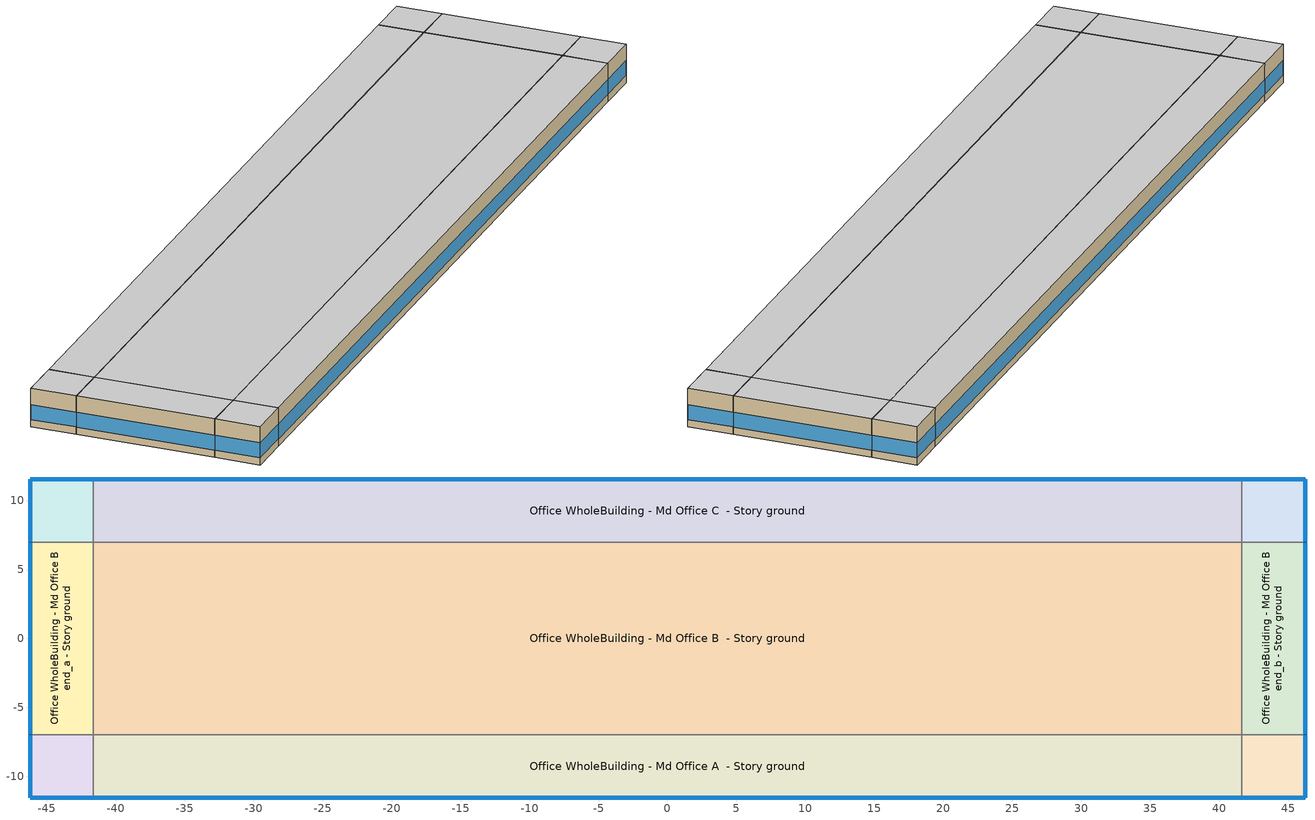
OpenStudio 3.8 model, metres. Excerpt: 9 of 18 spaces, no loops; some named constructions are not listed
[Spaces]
Office WholeBuilding - Md Office A end_a - Story ground
 floor ground (Foundation F 1.26W/m*K Perim 9.14m Area 20.9m2): -46.23,-11.56 -46.23,-6.98 -41.65,-6.98 -41.65,-11.56 z0
 wall outside (Office WholeBuilding - Md Office A end_a - Story ground Wall 1 c tbd): -46.23,-6.98 -46.23,-11.56 z0:3.96
 wall outside (Office WholeBuilding - Md Office A end_a - Story ground Wall 3 c tbd): -46.23,-11.56 -41.65,-11.56 z0:3.96
 wall to Office WholeBuilding - Md Office B end_a - Story ground: -41.65,-6.98 -46.23,-6.98 z0:3.96
 wall to Office WholeBuilding - Md Office A  - Story ground: -41.65,-11.56 -41.65,-6.98 z0:3.96
 window (Window U-1.01 SHGC 0.74): -46.23,-7.01 -46.23,-11.53 / -46.2,-11.56 -41.68,-11.56 z0.76:2.28
 ceiling adiabatic (Typical Interior Ceiling): -41.65,-11.56 -41.65,-6.98 -46.23,-6.98 -46.23,-11.56 z3.96
Office WholeBuilding - Md Office B end_a - Story ground
 floor ground (Foundation F 1.26W/m*K Perim 13.97m Area 63.86m2): -46.23,-6.98 -46.23,6.98 -41.65,6.98 -41.65,-6.98 z0
 wall outside (Office WholeBuilding - Md Office B end_a - Story ground Wall 1 c tbd): -46.23,6.98 -46.23,-6.98 z0:3.96
 wall to Office WholeBuilding - Md Office C end_a - Story ground: -41.65,6.98 -46.23,6.98 z0:3.96
 wall to Office WholeBuilding - Md Office B  - Story ground: -41.65,-6.98 -41.65,6.98 z0:3.96
 window (Window U-1.01 SHGC 0.74): -46.23,6.96 -46.23,-6.96 z0.76:2.27
 ceiling adiabatic (Typical Interior Ceiling): -41.65,-6.98 -41.65,6.98 -46.23,6.98 -46.23,-6.98 z3.96
Office WholeBuilding - Md Office C end_a - Story ground
 floor ground (Foundation F 1.26W/m*K Perim 9.14m Area 20.9m2): -46.23,6.98 -46.23,11.56 -41.65,11.56 -41.65,6.98 z0
 wall outside (Office WholeBuilding - Md Office C end_a - Story ground Wall 1 c tbd): -46.23,11.56 -46.23,6.98 z0:3.96
 wall outside (Office WholeBuilding - Md Office C end_a - Story ground Wall 2 c tbd): -41.65,11.56 -46.23,11.56 z0:3.96
 wall to Office WholeBuilding - Md Office C  - Story ground: -41.65,6.98 -41.65,11.56 z0:3.96
 window (Window U-1.01 SHGC 0.74): -46.23,11.53 -46.23,7.01 / -41.68,11.56 -46.2,11.56 z0.76:2.28
 ceiling adiabatic (Typical Interior Ceiling): -41.65,6.98 -41.65,11.56 -46.23,11.56 -46.23,6.98 z3.96
Office WholeBuilding - Md Office A  - Story ground
 floor ground (Foundation F 1.26W/m*K Perim 83.31m Area 380.88m2): -41.65,-11.56 -41.65,-6.98 41.65,-6.98 41.65,-11.56 z0
 wall outside (Office WholeBuilding - Md Office A  - Story ground Wall 3 c tbd): -41.65,-11.56 41.65,-11.56 z0:3.96
 wall to Office WholeBuilding - Md Office B  - Story ground: 41.65,-6.98 -41.65,-6.98 z0:3.96
 wall to Office WholeBuilding - Md Office A end_b - Story ground: 41.65,-11.56 41.65,-6.98 z0:3.96
 window (Window U-1.01 SHGC 0.74): -41.63,-11.56 41.63,-11.56 z0.76:2.27
 ceiling adiabatic (Typical Interior Ceiling): 41.65,-11.56 41.65,-6.98 -41.65,-6.98 -41.65,-11.56 z3.96
Office WholeBuilding - Md Office B  - Story ground
 floor ground (Foundation F 1.26W/m*K Perim 0.0m Area 1163.67m2): -41.65,-6.98 -41.65,6.98 41.65,6.98 41.65,-6.98 z0
 wall to Office WholeBuilding - Md Office C  - Story ground: 41.65,6.98 -41.65,6.98 z0:3.96
 wall to Office WholeBuilding - Md Office B end_b - Story ground: 41.65,-6.98 41.65,6.98 z0:3.96
 ceiling adiabatic (Typical Interior Ceiling): 41.65,-6.98 41.65,6.98 -41.65,6.98 -41.65,-6.98 z3.96
Office WholeBuilding - Md Office C  - Story ground
 floor ground (Foundation F 1.26W/m*K Perim 83.31m Area 380.88m2): -41.65,6.98 -41.65,11.56 41.65,11.56 41.65,6.98 z0
 wall outside (Office WholeBuilding - Md Office C  - Story ground Wall 2 c tbd): 41.65,11.56 -41.65,11.56 z0:3.96
 wall to Office WholeBuilding - Md Office C end_b - Story ground: 41.65,6.98 41.65,11.56 z0:3.96
 window (Window U-1.01 SHGC 0.74): 41.63,11.56 -41.63,11.56 z0.76:2.27
 ceiling adiabatic (Typical Interior Ceiling): 41.65,6.98 41.65,11.56 -41.65,11.56 -41.65,6.98 z3.96
Office WholeBuilding - Md Office A end_b - Story ground
 floor ground (Foundation F 1.26W/m*K Perim 9.14m Area 20.9m2): 41.65,-11.56 41.65,-6.98 46.23,-6.98 46.23,-11.56 z0
 wall outside (Office WholeBuilding - Md Office A end_b - Story ground Wall 4 c tbd): 46.23,-11.56 46.23,-6.98 z0:3.96
 wall outside (Office WholeBuilding - Md Office A end_b - Story ground Wall 3 c tbd): 41.65,-11.56 46.23,-11.56 z0:3.96
 wall to Office WholeBuilding - Md Office B end_b - Story ground: 46.23,-6.98 41.65,-6.98 z0:3.96
 window (Window U-1.01 SHGC 0.74): 41.68,-11.56 46.2,-11.56 / 46.23,-11.53 46.23,-7.01 z0.76:2.28
 ceiling adiabatic (Typical Interior Ceiling): 46.23,-11.56 46.23,-6.98 41.65,-6.98 41.65,-11.56 z3.96
Office WholeBuilding - Md Office B end_b - Story ground
 floor ground (Foundation F 1.26W/m*K Perim 13.97m Area 63.86m2): 41.65,-6.98 41.65,6.98 46.23,6.98 46.23,-6.98 z0
 wall outside (Office WholeBuilding - Md Office B end_b - Story ground Wall 4 c tbd): 46.23,-6.98 46.23,6.98 z0:3.96
 wall to Office WholeBuilding - Md Office C end_b - Story ground: 46.23,6.98 41.65,6.98 z0:3.96
 window (Window U-1.01 SHGC 0.74): 46.23,-6.96 46.23,6.96 z0.76:2.27
 ceiling adiabatic (Typical Interior Ceiling): 46.23,-6.98 46.23,6.98 41.65,6.98 41.65,-6.98 z3.96
Office WholeBuilding - Md Office C end_b - Story ground
 floor ground (Foundation F 1.26W/m*K Perim 9.14m Area 20.9m2): 41.65,6.98 41.65,11.56 46.23,11.56 46.23,6.98 z0
 wall outside (Office WholeBuilding - Md Office C end_b - Story ground Wall 2 c tbd): 46.23,11.56 41.65,11.56 z0:3.96
 wall outside (Office WholeBuilding - Md Office C end_b - Story ground Wall 4 c tbd): 46.23,6.98 46.23,11.56 z0:3.96
 window (Window U-1.01 SHGC 0.74): 46.2,11.56 41.68,11.56 / 46.23,7.01 46.23,11.53 z0.76:2.28
 ceiling adiabatic (Typical Interior Ceiling): 46.23,6.98 46.23,11.56 41.65,11.56 41.65,6.98 z3.96
[Schedule:Ruleset]
Name | Default Day Schedule | Summer Design Day Schedule | Winter Design Day Schedule
Clothing Schedule | Clothing Schedule Default Winter Clothes
Medium Office Bldg Occ | Medium Office Bldg Occ Default | Medium Office Bldg Occ Summer Design Day | Medium Office Bldg Occ Winter Design Day
Medium Office Activity | Medium Office Activity Default | Medium Office Activity Summer Design Day | Medium Office Activity Winter Design Day
Office BLDG_LIGHT_EndUseData | Office BLDG_LIGHT_EndUseData Default | Office BLDG_LIGHT_EndUseData Summer Design Day | Office BLDG_LIGHT_EndUseData Winter Design Day
Office BLDG_EQUIP_EndUseData | Office BLDG_EQUIP_EndUseData Default | Office BLDG_EQUIP_EndUseData Summer Design Day | Office BLDG_EQUIP_EndUseData Winter Design Day
Medium Office Infil Quarter On | Medium Office Infil Quarter On Default | Medium Office Infil Quarter On Summer Design Day | Medium Office Infil Quarter On Winter Design Day
Elevator Schedule 1 | 18 space(s) Occ Sch Default 1 | 18 space(s) Occ Sch Summer Design Day 1 | 18 space(s) Occ Sch Winter Design Day 1
Medium Office HtgSetp | Medium Office HtgSetp Default | Schedule Day 105 | Schedule Day 106
Medium Office ClgSetp | Medium Office ClgSetp Default | Schedule Day 103 | Schedule Day 104
Building Hours of Operation NonResidential | Building Hours of Operation NonResidential Default | Building Hours of Operation NonResidential Summer Design Day | Building Hours of Operation NonResidential Winter Design Day
Office BLDG_LIGHT_EndUseData BPR Adjusted | Office BLDG_LIGHT_EndUseData Default 1 | Office BLDG_LIGHT_EndUseData Summer Design Day 1 | Office BLDG_LIGHT_EndUseData Winter Design Day 1
Office BLDG_EQUIP_EndUseData BPR Adjusted | Office BLDG_EQUIP_EndUseData Default 1 | Office BLDG_EQUIP_EndUseData Summer Design Day 1 | Office BLDG_EQUIP_EndUseData Winter Design Day 1
Infiltration HVAC On Schedule | Zone Office WholeBuilding - Md Office B  - Story top PSZ-AC Occ Sch Default 2 | Zone Office WholeBuilding - Md Office B  - Story top PSZ-AC Occ Sch Summer Design Day 2 | Zone Office WholeBuilding - Md Office B  - Story top PSZ-AC Occ Sch Winter Design Day 2
Infiltration HVAC Off Schedule | Infiltration HVAC Off Schedule Default Day Schedule | Infiltration HVAC Off Schedule Summer Design Day Schedule 1 | Infiltration HVAC Off Schedule Winter Design Day Schedule 1
[Schedule:Day]
Clothing Schedule Default Winter Clothes; 18 space(s) Occ Sch Summer Design Day 1; 18 space(s) Occ Sch Winter Design Day 1; Building Hours of Operation NonResidential Winter Design Day; Building Hours of Operation NonResidential Summer Design Day; Zone Office WholeBuilding - Md Office B  - Story top PSZ-AC Occ Sch Summer Design Day 2; Zone Office WholeBuilding - Md Office B  - Story top PSZ-AC Occ Sch Winter Design Day 2; Infiltration HVAC Off Schedule Schedule Day 0 1: 24, 0, 1
Clothing Schedule Summer Clothes: 24, 0, 0.5
Air Velocity Schedule Default: 24, 0, 0.2
Work Efficiency Schedule Default; Schedule Day 101; Infiltration HVAC Off Schedule Summer Design Day Schedule 1; Infiltration HVAC Off Schedule Winter Design Day Schedule 1: 24, 0, 0
Medium Office Bldg Occ Default: No, 6, 30, 0, 6, 45, 0.025, 7, 0, 0.05, 7, 15, 0.075, 7, 30, 0.1, 7, 45, 0.125, 8, 0, 0.15, 8, 15, 0.175, 8, 30, 0.2, 8, 45, 0.3875, 9, 0, 0.575, 9, 15, 0.7625, 9, 30, 0.95, 10, 45, 0.95, 11, 0, 0.8375, 11, 15, 0.725, 11, 30, 0.6125, 11, 45, 0.5, 12, 0, 0.6125, 12, 15, 0.725, 12, 30, 0.8375, 12, 45, 0.95, 15, 30, 0.95, 15, 45, 0.55, 16, 0, 0.4, 16, 30, 0.4, 16, 45, 0.3625, 17, 0, 0.325, 17, 15, 0.2875, 17, 30, 0.25, 17, 45, 0.2125, 18, 0, 0.175, 18, 15, 0.1375, 18, 30, 0.1, 18, 45, 0.09375, 19, 0, 0.0875, 19, 15, 0.08125, 19, 30, 0.075, 19, 45, 0.06875, 20, 0, 0.0625, 20, 15, 0.05625, 20, 30, 0.05, 20, 45, 0.04375, 21, 0, 0.0375, 21, 15, 0.03125, 21, 30, 0.025, 21, 45, 0.01875, 22, 0, 0.0125, 22, 15, 0.00625, 22, 30, 0, 24, 0, 0
Medium Office Bldg Occ Sat Day: No, 0, 15, 0.0166667, 0, 30, 0.00833333, 0, 45, 0, 7, 15, 0, 7, 30, 0.0125, 7, 45, 0.025, 8, 0, 0.0375, 8, 15, 0.05, 8, 30, 0.0625, 8, 45, 0.075, 9, 0, 0.0875, 9, 15, 0.1, 9, 30, 0.15, 9, 45, 0.2, 10, 0, 0.25, 10, 15, 0.3, 10, 30, 0.35, 10, 45, 0.4, 11, 0, 0.45, 11, 15, 0.5, 16, 45, 0.5, 17, 0, 0.48, 17, 15, 0.46, 17, 30, 0.44, 17, 45, 0.42, 18, 0, 0.4, 18, 15, 0.38, 18, 30, 0.36, 18, 45, 0.34, 19, 0, 0.32, 19, 15, 0.3, 19, 30, 0.28, 19, 45, 0.26, 20, 0, 0.24, 20, 15, 0.22, 20, 30, 0.2, 20, 45, 0.18, 21, 0, 0.16, 21, 15, 0.14, 21, 30, 0.12, 21, 45, 0.1, 22, 0, 0.0916667, 22, 15, 0.0833333, 22, 30, 0.075, 22, 45, 0.0666667, 23, 0, 0.0583333, 23, 15, 0.05, 23, 30, 0.0416667, 23, 45, 0.0333333, 24, 0, 0.025
Medium Office Bldg Occ Summer Design Day: No, 6, 0, 0, 22, 0, 1, 24, 0, 0.05
Medium Office Bldg Occ Winter Design Day; Office BLDG_LIGHT_EndUseData Winter Design Day; Office BLDG_EQUIP_EndUseData Winter Design Day; Office BLDG_LIGHT_EndUseData Winter Design Day 1; Office BLDG_EQUIP_EndUseData Winter Design Day 1: No, 24, 0, 0
Medium Office Bldg Occ WntrDsn|Sun Day: No, 10, 15, 0, 24, 0, 0
Medium Office Activity Default: No, 21, 30, 120, 24, 0, 120
Medium Office Activity Winter Design Day; Medium Office Activity Summer Design Day: No, 24, 0, 120
Office BLDG_LIGHT_EndUseData Default: No, 0, 15, 0.0347503, 0, 30, 0.034901, 0, 45, 0.0350517, 1, 0, 0.0352023, 1, 15, 0.035353, 1, 30, 0.0355037, 1, 45, 0.0356543, 2, 0, 0.035805, 2, 15, 0.0359557, 2, 30, 0.0361063, 2, 45, 0.036257, 3, 0, 0.0364077, 3, 15, 0.0365583, 3, 30, 0.036709, 3, 45, 0.0401453, 4, 0, 0.0435815, 4, 15, 0.0470177, 4, 30, 0.050454, 4, 45, 0.0476587, 5, 0, 0.0448635, 5, 15, 0.0420683, 5, 30, 0.039273, 5, 45, 0.0396248, 6, 0, 0.0399765, 6, 15, 0.0403283, 6, 30, 0.04068, 6, 45, 0.0519527, 7, 0, 0.0632255, 7, 15, 0.0744983, 7, 30, 0.085771, 7, 45, 0.111016, 8, 0, 0.136262, 8, 15, 0.161507, 8, 30, 0.186752, 8, 45, 0.275585, 9, 0, 0.364419, 9, 15, 0.453253, 9, 30, 0.542086, 9, 45, 0.599833, 10, 0, 0.657579, 10, 15, 0.715326, 10, 30, 0.773073, 10, 45, 0.796454, 11, 0, 0.819834, 11, 15, 0.843215, 11, 30, 0.83397, 11, 45, 0.817939, 12, 0, 0.805464, 12, 15, 0.792989, 12, 30, 0.780514, 12, 45, 0.768039, 13, 0, 0.774076, 13, 15, 0.780114, 13, 30, 0.786151, 13, 45, 0.792188, 14, 0, 0.785442, 14, 15, 0.778695, 14, 30, 0.771949, 14, 45, 0.765202, 15, 0, 0.725717, 15, 15, 0.686231, 15, 30, 0.646746, 15, 45, 0.217632, 16, 0, 0.135379, 16, 15, 0.124392, 16, 30, 0.113405, 16, 45, 0.102417, 17, 0, 0.09143, 17, 15, 0.090147, 17, 30, 0.088864, 17, 45, 0.087581, 18, 0, 0.086298, 18, 15, 0.0865627, 18, 30, 0.0868275, 18, 45, 0.0870922, 19, 0, 0.087357, 19, 15, 0.0872172, 19, 30, 0.0870775, 19, 45, 0.0869377, 20, 0, 0.086798, 20, 15, 0.0785857, 20, 30, 0.0703735, 20, 45, 0.0621613, 21, 0, 0.053949, 21, 15, 0.0527953, 21, 30, 0.0516415, 21, 45, 0.0504877, 22, 0, 0.049334, 22, 15, 0.0454997, 22, 30, 0.0416655, 22, 45, 0.0378312, 23, 0, 0.033997, 23, 15, 0.0341477, 23, 30, 0.0342983, 23, 45, 0.034449, 24, 0, 0.0345997
Office BLDG_LIGHT_EndUseData Sat Day: No, 0, 15, 0.042723, 0, 30, 0.0431415, 0, 45, 0.04356, 1, 0, 0.0431806, 1, 15, 0.0428012, 1, 30, 0.0424217, 1, 45, 0.0232998, 2, 0, 0.0188636, 2, 15, 0.0144274, 2, 30, 0.00999121, 2, 45, 0.00555501, 3, 0, 0.00572715, 3, 15, 0.00589928, 3, 30, 0.00607142, 3, 45, 0.00624355, 4, 0, 0.00468267, 4, 15, 0.00312178, 4, 30, 0.00156089, 4, 45, 0, 5, 0, 0.00121662, 5, 15, 0.00243324, 5, 30, 0.00364986, 5, 45, 0.00486647, 6, 0, 0.00396646, 6, 15, 0.00306645, 6, 30, 0.00216643, 6, 45, 0.00126642, 7, 0, 0.00155166, 7, 15, 0.00183691, 7, 30, 0.00212215, 7, 45, 0.0024074, 8, 0, 0.00623071, 8, 15, 0.010054, 8, 30, 0.0138773, 8, 45, 0.0177006, 9, 0, 0.015279, 9, 15, 0.0128574, 9, 30, 0.0104357, 9, 45, 0.00801409, 10, 0, 0.011362, 10, 15, 0.0147099, 10, 30, 0.0180578, 10, 45, 0.0214057, 11, 0, 0.0285694, 11, 15, 0.035733, 11, 30, 0.0428967, 11, 45, 0.0500604, 12, 0, 0.0533644, 12, 15, 0.0566684, 12, 30, 0.0599724, 12, 45, 0.0632764, 13, 0, 0.0665804, 13, 15, 0.0698844, 13, 30, 0.0731884, 13, 45, 0.0764924, 14, 0, 0.0797964, 14, 15, 0.0831004, 14, 30, 0.0864044, 14, 45, 0.0897084, 16, 45, 0.0897084, 17, 0, 0.0889052, 17, 15, 0.0881019, 17, 30, 0.0872987, 17, 45, 0.0864954, 18, 0, 0.0856922, 18, 15, 0.0848889, 18, 30, 0.0840857, 18, 45, 0.0832824, 19, 0, 0.0824792, 19, 15, 0.0816759, 19, 30, 0.0808727, 19, 45, 0.0800694, 20, 0, 0.0736104, 20, 15, 0.0671514, 20, 30, 0.0606924, 20, 45, 0.0542334, 21, 0, 0.0531099, 21, 15, 0.0519864, 21, 30, 0.0508629, 21, 45, 0.0497394, 22, 0, 0.0496792, 22, 15, 0.049619, 22, 30, 0.0495588, 22, 45, 0.0494986, 23, 0, 0.0475955, 23, 15, 0.0456923, 23, 30, 0.0437892, 23, 45, 0.041886, 24, 0, 0.0423045
Office BLDG_LIGHT_EndUseData Summer Design Day; Office BLDG_EQUIP_EndUseData Summer Design Day; Medium Office Infil Quarter On Sun Day; Office BLDG_LIGHT_EndUseData Summer Design Day 1; Office BLDG_EQUIP_EndUseData Summer Design Day 1: No, 24, 0, 1
Office BLDG_LIGHT_EndUseData Sun Day: No, 0, 15, 0.00614222, 0, 30, 0.00603632, 0, 45, 0.0637766, 1, 0, 0.0619288, 1, 15, 0.060081, 1, 30, 0.0582333, 1, 45, 0.0563855, 2, 0, 0.0580781, 2, 15, 0.0597706, 2, 30, 0.0614632, 2, 45, 0.0631558, 3, 0, 0.055276, 3, 15, 0.0473961, 3, 30, 0.0395163, 3, 45, 0.0316364, 4, 0, 0.0349092, 4, 15, 0.0381819, 4, 30, 0.0414547, 4, 45, 0.0447274, 5, 0, 0.0490684, 5, 15, 0.0534093, 5, 30, 0.0577502, 5, 45, 0.0620912, 6, 0, 0.0623411, 6, 15, 0.062591, 6, 30, 0.0628409, 6, 45, 0.0630908, 7, 0, 0.0631922, 7, 15, 0.0632936, 7, 30, 0.0633951, 7, 45, 0.0634965, 8, 0, 0.0635019, 8, 15, 0.0635073, 8, 30, 0.0635127, 8, 45, 0.0635181, 9, 0, 0.0498101, 9, 15, 0.0361022, 9, 30, 0.0223943, 9, 45, 0.00868641, 10, 0, 0.00880071, 10, 15, 0.008915, 10, 30, 0.0090293, 10, 45, 0.00914359, 11, 0, 0.00158851, 11, 15, 0.00148261, 11, 30, 0.00137671, 11, 45, 0.00127081, 12, 0, 0.0011649, 12, 15, 0.001059, 12, 30, 0.000953104, 12, 45, 0.000847203, 13, 0, 0.000741303, 13, 15, 0.000635403, 13, 30, 0.000529502, 13, 45, 0.000423602, 14, 0, 0.000317701, 14, 15, 0.000211801, 14, 30, 0.0001059, 14, 45, 0, 15, 0, 0.000342885, 15, 15, 0.00068577, 15, 30, 0.00102865, 15, 45, 0.00137154, 16, 0, 0.00262878, 16, 15, 0.00388603, 16, 30, 0.00514327, 16, 45, 0.00640052, 17, 0, 0.00718153, 17, 15, 0.00796255, 17, 30, 0.00874356, 17, 45, 0.00952458, 18, 0, 0.00761966, 18, 15, 0.00571475, 18, 30, 0.00380983, 18, 45, 0.00190492, 19, 0, 0.00241924, 19, 15, 0.00293357, 19, 30, 0.0034479, 19, 45, 0.00396223, 20, 0, 0.00592429, 20, 15, 0.00788635, 20, 30, 0.00984841, 20, 45, 0.0118105, 21, 0, 0.0248644, 21, 15, 0.0379183, 21, 30, 0.0509722, 21, 45, 0.0640261, 22, 0, 0.0634875, 22, 15, 0.0629489, 22, 30, 0.0624103, 22, 45, 0.0618717, 23, 0, 0.0618819, 23, 15, 0.0618921, 23, 30, 0.0619023, 23, 45, 0.0619125, 24, 0, 0.0623785
Office BLDG_EQUIP_EndUseData Default: No, 0, 15, 0.580489, 0, 30, 0.580467, 0, 45, 0.580444, 1, 0, 0.580422, 1, 15, 0.5804, 1, 30, 0.580378, 1, 45, 0.580356, 2, 0, 0.580333, 2, 15, 0.580311, 2, 30, 0.580289, 2, 45, 0.580267, 3, 0, 0.580244, 3, 15, 0.580222, 3, 30, 0.5802, 3, 45, 0.575925, 4, 0, 0.57165, 4, 15, 0.567375, 4, 30, 0.5631, 4, 45, 0.559075, 5, 0, 0.55505, 5, 15, 0.551025, 5, 30, 0.547, 5, 45, 0.544575, 6, 0, 0.54215, 6, 15, 0.539725, 6, 30, 0.5373, 6, 45, 0.537625, 7, 0, 0.53795, 7, 15, 0.538275, 7, 30, 0.5386, 7, 45, 0.55345, 8, 0, 0.5683, 8, 15, 0.58315, 8, 30, 0.598, 8, 45, 0.6198, 9, 0, 0.6416, 9, 15, 0.6634, 9, 30, 0.6852, 9, 45, 0.7091, 10, 0, 0.733, 10, 15, 0.7569, 10, 30, 0.7808, 10, 45, 0.809, 11, 0, 0.8372, 11, 15, 0.8654, 11, 30, 0.8843, 11, 45, 0.8819, 12, 0, 0.8666, 12, 15, 0.8513, 12, 30, 0.836, 12, 45, 0.8207, 13, 0, 0.8107, 13, 15, 0.8007, 13, 30, 0.7907, 13, 45, 0.7807, 14, 0, 0.76935, 14, 15, 0.758, 14, 30, 0.74665, 14, 45, 0.7353, 15, 0, 0.7136, 15, 15, 0.6919, 15, 30, 0.6702, 15, 45, 0.5854, 16, 0, 0.566, 16, 15, 0.568025, 16, 30, 0.57005, 16, 45, 0.572075, 17, 0, 0.5741, 17, 15, 0.58375, 17, 30, 0.5934, 17, 45, 0.60305, 18, 0, 0.6127, 18, 15, 0.6241, 18, 30, 0.6355, 18, 45, 0.6469, 19, 0, 0.6583, 19, 15, 0.662075, 19, 30, 0.66585, 19, 45, 0.669625, 20, 0, 0.6734, 20, 15, 0.659798, 20, 30, 0.646195, 20, 45, 0.632593, 21, 0, 0.61899, 21, 15, 0.599167, 21, 30, 0.579345, 21, 45, 0.559523, 22, 0, 0.5397, 22, 15, 0.549925, 22, 30, 0.56015, 22, 45, 0.570375, 23, 0, 0.5806, 23, 15, 0.580578, 23, 30, 0.580556, 23, 45, 0.580533, 24, 0, 0.580511
Office BLDG_EQUIP_EndUseData Sat Day: No, 0, 15, 0.417861, 0, 30, 0.430221, 0, 45, 0.442582, 1, 0, 0.459598, 1, 15, 0.476613, 1, 30, 0.493629, 1, 45, 0.593187, 2, 0, 0.596291, 2, 15, 0.599394, 2, 30, 0.602497, 2, 45, 0.6056, 3, 0, 0.586981, 3, 15, 0.568362, 3, 30, 0.549744, 3, 45, 0.531125, 4, 0, 0.522384, 4, 15, 0.513644, 4, 30, 0.504903, 4, 45, 0.496163, 5, 0, 0.493318, 5, 15, 0.490474, 5, 30, 0.487629, 5, 45, 0.484785, 6, 0, 0.484474, 6, 15, 0.484164, 6, 30, 0.483854, 6, 45, 0.483544, 7, 0, 0.482975, 7, 15, 0.482406, 7, 30, 0.481837, 7, 45, 0.481268, 8, 0, 0.479354, 8, 15, 0.477441, 8, 30, 0.475527, 8, 45, 0.473614, 9, 0, 0.468545, 9, 15, 0.463477, 9, 30, 0.458408, 9, 45, 0.45334, 10, 0, 0.43379, 10, 15, 0.41424, 10, 30, 0.394691, 10, 45, 0.375141, 11, 0, 0.35316, 11, 15, 0.33118, 11, 30, 0.309199, 11, 45, 0.287219, 12, 0, 0.285391, 12, 15, 0.283564, 12, 30, 0.281737, 12, 45, 0.279909, 13, 0, 0.278082, 13, 15, 0.276254, 13, 30, 0.274427, 13, 45, 0.2726, 14, 0, 0.270772, 14, 15, 0.268945, 14, 30, 0.267117, 14, 45, 0.26529, 15, 0, 0.269738, 15, 15, 0.274186, 15, 30, 0.278633, 15, 45, 0.283081, 16, 0, 0.289908, 16, 15, 0.296735, 16, 30, 0.303562, 16, 45, 0.310389, 17, 0, 0.312216, 17, 15, 0.314044, 17, 30, 0.315871, 17, 45, 0.317698, 18, 0, 0.319526, 18, 15, 0.321353, 18, 30, 0.323181, 18, 45, 0.325008, 19, 0, 0.326835, 19, 15, 0.328663, 19, 30, 0.33049, 19, 45, 0.332318, 20, 0, 0.343127, 20, 15, 0.353936, 20, 30, 0.364745, 20, 45, 0.375555, 21, 0, 0.375761, 21, 15, 0.375968, 21, 30, 0.376175, 21, 45, 0.376382, 22, 0, 0.374831, 22, 15, 0.373279, 22, 30, 0.371727, 22, 45, 0.370176, 23, 0, 0.375917, 23, 15, 0.381657, 23, 30, 0.387398, 23, 45, 0.393139, 24, 0, 0.4055
Office BLDG_EQUIP_EndUseData Sun Day: No, 0, 15, 0.511736, 0, 30, 0.512003, 0, 45, 0.311965, 1, 0, 0.305614, 1, 15, 0.299263, 1, 30, 0.292911, 1, 45, 0.28656, 2, 0, 0.285969, 2, 15, 0.285378, 2, 30, 0.284787, 2, 45, 0.284197, 3, 0, 0.290499, 3, 15, 0.296801, 3, 30, 0.303103, 3, 45, 0.309405, 4, 0, 0.323044, 4, 15, 0.336682, 4, 30, 0.35032, 4, 45, 0.363958, 5, 0, 0.387395, 5, 15, 0.410831, 5, 30, 0.434267, 5, 45, 0.457703, 6, 0, 0.483601, 6, 15, 0.509499, 6, 30, 0.535397, 6, 45, 0.561295, 7, 0, 0.580546, 7, 15, 0.599798, 7, 30, 0.619049, 7, 45, 0.6383, 8, 0, 0.637906, 8, 15, 0.637512, 8, 30, 0.637118, 8, 45, 0.636724, 9, 0, 0.600256, 9, 15, 0.563787, 9, 30, 0.527318, 9, 45, 0.490849, 10, 0, 0.49689, 10, 15, 0.502931, 10, 30, 0.508972, 10, 45, 0.515014, 11, 0, 0.523219, 11, 15, 0.523486, 11, 30, 0.523753, 11, 45, 0.52402, 12, 0, 0.524287, 12, 15, 0.524554, 12, 30, 0.524821, 12, 45, 0.525088, 13, 0, 0.525355, 13, 15, 0.525622, 13, 30, 0.525889, 13, 45, 0.526156, 14, 0, 0.526423, 14, 15, 0.52669, 14, 30, 0.526957, 14, 45, 0.527224, 15, 0, 0.523827, 15, 15, 0.52043, 15, 30, 0.517032, 15, 45, 0.513635, 16, 0, 0.500686, 16, 15, 0.487737, 16, 30, 0.474788, 16, 45, 0.461839, 17, 0, 0.442883, 17, 15, 0.423928, 17, 30, 0.404972, 17, 45, 0.386016, 18, 0, 0.374938, 18, 15, 0.36386, 18, 30, 0.352782, 18, 45, 0.341704, 19, 0, 0.326392, 19, 15, 0.311079, 19, 30, 0.295767, 19, 45, 0.280455, 20, 0, 0.276663, 20, 15, 0.272872, 20, 30, 0.269081, 20, 45, 0.26529, 21, 0, 0.266915, 21, 15, 0.26854, 21, 30, 0.270164, 21, 45, 0.271789, 22, 0, 0.28267, 22, 15, 0.293551, 22, 30, 0.304432, 22, 45, 0.315314, 23, 0, 0.313295, 23, 15, 0.311276, 23, 30, 0.309258, 23, 45, 0.307239, 24, 0, 0.308421
Medium Office Infil Quarter On Default; Medium Office Infil Quarter On Summer Design Day: No, 6, 0, 1, 22, 0, 0.25, 24, 0, 1
Medium Office Infil Quarter On Winter Design Day; Medium Office Infil Quarter On WntrDsn|Sat Day: No, 6, 0, 1, 18, 0, 0.25, 24, 0, 1
18 space(s) Occ Sch Default 1: 5, 30, 0, 5, 45, 0.00254278, 6, 0, 0.00508556, 6, 15, 0.00762833, 6, 30, 0.0101711, 6, 45, 0.0101711, 7, 0, 0.0101711, 7, 15, 0.0101711, 7, 30, 0.0101711, 7, 45, 0.0266992, 8, 0, 0.0432272, 8, 15, 0.0597553, 8, 30, 0.0762833, 8, 45, 0.0572125, 9, 0, 0.0381417, 9, 15, 0.0190708, 9, 30, 0, 11, 0, 0, 11, 15, 0.04577, 11, 30, 0.0400488, 11, 45, 0.0343275, 12, 0, 0.0286062, 12, 15, 0.022885, 12, 30, 0.0171637, 12, 45, 0.0114425, 13, 0, 0.00572125, 13, 15, 0, 14, 45, 0, 15, 0, 0.00847593, 15, 15, 0.0169519, 15, 30, 0.0254278, 15, 45, 0.0152567, 16, 0, 0, 16, 15, 0.00762833, 16, 30, 0.0152567, 16, 45, 0.022885, 17, 0, 0.0305133, 17, 15, 0.022885, 17, 30, 0.0152567, 17, 45, 0.00762833, 18, 0, 0, 18, 15, 0.00127139, 18, 30, 0.00254278, 18, 45, 0.00381417, 19, 0, 0.00508556, 19, 15, 0.00381417, 19, 30, 0.00254278, 19, 45, 0.00127139, 20, 0, 0, 24, 0, 0
Schedule Day 13: 10, 15, 0, 24, 0, 0
Schedule Day 14: 6, 45, 0, 7, 0, 0.00254278, 7, 15, 0.00508556, 7, 30, 0.00762833, 7, 45, 0.0101711, 8, 0, 0.00762833, 8, 15, 0.00508556, 8, 30, 0.00254278, 8, 45, 0, 9, 0, 0.0101711, 9, 15, 0.0203422, 9, 30, 0.0305133, 9, 45, 0.0406844, 10, 0, 0.0305133, 10, 15, 0.0203422, 10, 30, 0.0101711, 10, 45, 0, 16, 45, 0, 17, 0, 0.00339037, 17, 15, 0.00678074, 17, 30, 0.0101711, 17, 45, 0.0135615, 18, 0, 0.0169519, 18, 15, 0.0203422, 18, 30, 0.0237326, 18, 45, 0.027123, 19, 0, 0.0305133, 19, 15, 0.0339037, 19, 30, 0.0372941, 19, 45, 0.0406844, 20, 0, 0.0305133, 20, 15, 0.0203422, 20, 30, 0.0101711, 20, 45, 0, 21, 45, 0, 22, 0, 0.00254278, 22, 15, 0.00508556, 22, 30, 0.00762833, 22, 45, 0.0101711, 23, 0, 0.00762833, 23, 15, 0.00508556, 23, 30, 0.00254278, 23, 45, 0, 24, 0, 0
Medium Office HtgSetp Default: No, 9, 0, 17.2222, 17, 30, 18.8889, 24, 0, 17.2222
Medium Office HtgSetp Sat Day: No, 10, 15, 17.2222, 20, 15, 18.8889, 24, 0, 17.2222
Medium Office HtgSetp SmrDsn|Sun Day: No, 10, 15, 17.2222, 24, 0, 17.2222
Medium Office ClgSetp Default: No, 9, 0, 25.5556, 17, 30, 23.3333, 24, 0, 25.5556
Medium Office ClgSetp Sat Day: No, 10, 15, 25.5556, 20, 15, 23.3333, 24, 0, 25.5556
Medium Office ClgSetp WntrDsn|Sun Day: No, 10, 15, 25.5556, 24, 0, 25.5556
Building Hours of Operation NonResidential Default: 9, 0, 0, 17, 30, 1, 24, 0, 0
Schedule Day 27; Schedule Day 28: 10, 15, 0, 20, 15, 1, 24, 0, 0
Medium Office Activity Default 1: No, 2, 15, 120, 24, 0, 120
Medium Office Activity Default 2: No, 10, 15, 120, 24, 0, 120
Office BLDG_LIGHT_EndUseData Default 1: No, 0, 15, 0.000784982, 0, 30, 0.000941979, 0, 45, 0.00109898, 1, 0, 0.00125597, 1, 15, 0.00141297, 1, 30, 0.00156996, 1, 45, 0.00172696, 2, 0, 0.00188396, 2, 15, 0.00204095, 2, 30, 0.00219795, 2, 45, 0.00235495, 3, 0, 0.00251194, 3, 15, 0.00266894, 3, 30, 0.00282594, 3, 45, 0.00640655, 4, 0, 0.00998717, 4, 15, 0.0135678, 4, 30, 0.0171484, 4, 45, 0.0142357, 5, 0, 0.011323, 5, 15, 0.00841034, 5, 30, 0.00549766, 5, 45, 0.00586418, 6, 0, 0.00623071, 6, 15, 0.00659724, 6, 30, 0.00696377, 6, 45, 0.0187101, 7, 0, 0.0304565, 7, 15, 0.0422028, 7, 30, 0.0539491, 7, 45, 0.080255, 8, 0, 0.106561, 8, 15, 0.132867, 8, 30, 0.159173, 8, 45, 0.251738, 9, 0, 0.344304, 9, 15, 0.436869, 9, 30, 0.529435, 9, 45, 0.589608, 10, 0, 0.649781, 10, 15, 0.709953, 10, 30, 0.770126, 10, 45, 0.794489, 11, 0, 0.818852, 11, 15, 0.843215, 11, 30, 0.833581, 11, 45, 0.816877, 12, 0, 0.803878, 12, 15, 0.790879, 12, 30, 0.77788, 12, 45, 0.764881, 13, 0, 0.771172, 13, 15, 0.777462, 13, 30, 0.783753, 13, 45, 0.790044, 14, 0, 0.783014, 14, 15, 0.775984, 14, 30, 0.768954, 14, 45, 0.761925, 15, 0, 0.72078, 15, 15, 0.679636, 15, 30, 0.638492, 15, 45, 0.191349, 16, 0, 0.105641, 16, 15, 0.0941924, 16, 30, 0.0827436, 16, 45, 0.0712947, 17, 0, 0.0598459, 17, 15, 0.058509, 17, 30, 0.0571721, 17, 45, 0.0558352, 18, 0, 0.0544983, 18, 15, 0.0547742, 18, 30, 0.05505, 18, 45, 0.0553259, 19, 0, 0.0556018, 19, 15, 0.0554561, 19, 30, 0.0553105, 19, 45, 0.0551649, 20, 0, 0.0550193, 20, 15, 0.046462, 20, 30, 0.0379048, 20, 45, 0.0293475, 21, 0, 0.0207902, 21, 15, 0.019588, 21, 30, 0.0183858, 21, 45, 0.0171836, 22, 0, 0.0159813, 22, 15, 0.011986, 22, 30, 0.00799067, 22, 45, 0.00399534, 23, 0, 0, 23, 15, 0.000156996, 23, 30, 0.000313993, 23, 45, 0.000470989, 24, 0, 0.000627986
Office BLDG_EQUIP_EndUseData Default 1: No, 0, 15, 0.342334, 0, 30, 0.342295, 0, 45, 0.342255, 1, 0, 0.342215, 1, 15, 0.342176, 1, 30, 0.342136, 1, 45, 0.342096, 2, 0, 0.342057, 2, 15, 0.342017, 2, 30, 0.341977, 2, 45, 0.341938, 3, 0, 0.341898, 3, 15, 0.341859, 3, 30, 0.341819, 3, 45, 0.334193, 4, 0, 0.326567, 4, 15, 0.318941, 4, 30, 0.311314, 4, 45, 0.304134, 5, 0, 0.296954, 5, 15, 0.289774, 5, 30, 0.282594, 5, 45, 0.278268, 6, 0, 0.273942, 6, 15, 0.269616, 6, 30, 0.26529, 6, 45, 0.26587, 7, 0, 0.26645, 7, 15, 0.267029, 7, 30, 0.267609, 7, 45, 0.2941, 8, 0, 0.320591, 8, 15, 0.347081, 8, 30, 0.373572, 8, 45, 0.412461, 9, 0, 0.45135, 9, 15, 0.490239, 9, 30, 0.529127, 9, 45, 0.571762, 10, 0, 0.614397, 10, 15, 0.657032, 10, 30, 0.699667, 10, 45, 0.749973, 11, 0, 0.800279, 11, 15, 0.850584, 11, 30, 0.8843, 11, 45, 0.880019, 12, 0, 0.852725, 12, 15, 0.825432, 12, 30, 0.798138, 12, 45, 0.770845, 13, 0, 0.753006, 13, 15, 0.735167, 13, 30, 0.717328, 13, 45, 0.699489, 14, 0, 0.679242, 14, 15, 0.658995, 14, 30, 0.638747, 14, 45, 0.6185, 15, 0, 0.57979, 15, 15, 0.541079, 15, 30, 0.502369, 15, 45, 0.351095, 16, 0, 0.316488, 16, 15, 0.3201, 16, 30, 0.323712, 16, 45, 0.327325, 17, 0, 0.330937, 17, 15, 0.348152, 17, 30, 0.365366, 17, 45, 0.382581, 18, 0, 0.399795, 18, 15, 0.420132, 18, 30, 0.440468, 18, 45, 0.460804, 19, 0, 0.481141, 19, 15, 0.487875, 19, 30, 0.494609, 19, 45, 0.501343, 20, 0, 0.508077, 20, 15, 0.483812, 20, 30, 0.459547, 20, 45, 0.435281, 21, 0, 0.411016, 21, 15, 0.375655, 21, 30, 0.340294, 21, 45, 0.304933, 22, 0, 0.269571, 22, 15, 0.287812, 22, 30, 0.306052, 22, 45, 0.324292, 23, 0, 0.342532, 23, 15, 0.342493, 23, 30, 0.342453, 23, 45, 0.342414, 24, 0, 0.342374
Zone Office WholeBuilding - Md Office B  - Story top PSZ-AC Occ Sch Default 2: 8, 0, 0, 18, 0, 1, 24, 0, 0
Schedule Day 102: 9, 0, 0, 21, 0, 1, 24, 0, 0
Infiltration HVAC Off Schedule Default Day Schedule: 8, 0, 1, 18, 0, 0, 24, 0, 1
Infiltration HVAC Off Schedule Schedule Day 2: 9, 0, 1, 21, 0, 0, 24, 0, 1
Schedule Day 103; Schedule Day 104: 24, 0, 23.3333
Schedule Day 105; Schedule Day 106: 24, 0, 18.8889
[Schedule:Rule]
Name | Schedule Ruleset | Rule Order | Day Schedule | Date Specification Type | Start Month | Start Day | End Month | End Day | Apply Saturday | Apply Sunday | Apply Monday | Apply Tuesday | Apply Wednesday | Apply Thursday | Apply Friday
Schedule Rule 1 | Clothing Schedule | 0 | Clothing Schedule Summer Clothes | DateRange | 5 | 1 | 9 | 30
Schedule Rule 3 | Medium Office Bldg Occ | 1 | Medium Office Bldg Occ Sat Day | DateRange | 1 | 1 | 12 | 31 | Yes
Schedule Rule 4 | Medium Office Bldg Occ | 0 | Medium Office Bldg Occ WntrDsn|Sun Day | DateRange | 1 | 1 | 12 | 31 |  | Yes
Schedule Rule 6 | Office BLDG_LIGHT_EndUseData | 1 | Office BLDG_LIGHT_EndUseData Sat Day | DateRange | 1 | 1 | 12 | 31 | Yes
Schedule Rule 7 | Office BLDG_LIGHT_EndUseData | 0 | Office BLDG_LIGHT_EndUseData Sun Day | DateRange | 1 | 1 | 12 | 31 |  | Yes
Schedule Rule 9 | Office BLDG_EQUIP_EndUseData | 1 | Office BLDG_EQUIP_EndUseData Sat Day | DateRange | 1 | 1 | 12 | 31 | Yes
Schedule Rule 10 | Office BLDG_EQUIP_EndUseData | 0 | Office BLDG_EQUIP_EndUseData Sun Day | DateRange | 1 | 1 | 12 | 31 |  | Yes
Schedule Rule 11 | Medium Office Infil Quarter On | 1 | Medium Office Infil Quarter On Sun Day | DateRange | 1 | 1 | 12 | 31 |  | Yes
Schedule Rule 12 | Medium Office Infil Quarter On | 0 | Medium Office Infil Quarter On WntrDsn|Sat Day | DateRange | 1 | 1 | 12 | 31 | Yes
Schedule Rule 15 | Elevator Schedule 1 | 0 | Schedule Day 13 | DateRange | 1 | 7 | 12 | 30 |  | Yes
Schedule Rule 16 | Elevator Schedule 1 | 1 | Schedule Day 14 | DateRange | 1 | 6 | 12 | 29 | Yes
Schedule Rule 23 | Medium Office HtgSetp | 1 | Medium Office HtgSetp Sat Day | DateRange | 1 | 1 | 12 | 31 | Yes
Schedule Rule 24 | Medium Office HtgSetp | 0 | Medium Office HtgSetp SmrDsn|Sun Day | DateRange | 1 | 1 | 12 | 31 |  | Yes
Schedule Rule 25 | Medium Office ClgSetp | 1 | Medium Office ClgSetp Sat Day | DateRange | 1 | 1 | 12 | 31 | Yes
Schedule Rule 26 | Medium Office ClgSetp | 0 | Medium Office ClgSetp WntrDsn|Sun Day | DateRange | 1 | 1 | 12 | 31 |  | Yes
Schedule Rule 27 | Building Hours of Operation NonResidential | 1 | Schedule Day 27 | DateRange | 1 | 6 | 12 | 29 | Yes
Schedule Rule 28 | Building Hours of Operation NonResidential | 0 | Schedule Day 28 | DateRange | 1 | 7 | 12 | 30 |  | Yes
Schedule Rule 2 | Medium Office Activity | 1 | Medium Office Activity Default 1 | DateRange | 1 | 6 | 12 | 29 | Yes
Schedule Rule 5 | Medium Office Activity | 0 | Medium Office Activity Default 2 | DateRange | 1 | 7 | 12 | 30 |  | Yes
Schedule Rule 64 | Office BLDG_LIGHT_EndUseData BPR Adjusted | 0 | Office BLDG_LIGHT_EndUseData Sun Day | DateRange | 1 | 1 | 12 | 31 |  | Yes
Schedule Rule 65 | Office BLDG_LIGHT_EndUseData BPR Adjusted | 1 | Office BLDG_LIGHT_EndUseData Sat Day | DateRange | 1 | 1 | 12 | 31 | Yes
Schedule Rule 66 | Office BLDG_EQUIP_EndUseData BPR Adjusted | 0 | Office BLDG_EQUIP_EndUseData Sun Day | DateRange | 1 | 1 | 12 | 31 |  | Yes
Schedule Rule 67 | Office BLDG_EQUIP_EndUseData BPR Adjusted | 1 | Office BLDG_EQUIP_EndUseData Sat Day | DateRange | 1 | 1 | 12 | 31 | Yes
Schedule Rule 104 | Infiltration HVAC On Schedule | 0 | Schedule Day 101 | DateRange | 1 | 7 | 12 | 30 |  | Yes
Schedule Rule 105 | Infiltration HVAC On Schedule | 1 | Schedule Day 102 | DateRange | 1 | 6 | 12 | 29 | Yes
Infiltration HVAC Off Schedule Schedule Day 0 Rule | Infiltration HVAC Off Schedule | 1 | Infiltration HVAC Off Schedule Schedule Day 0 1 |  |  |  |  |  | No | Yes | No | No | No | No | No
Infiltration HVAC Off Schedule Schedule Day 1 Rule | Infiltration HVAC Off Schedule | 0 | Infiltration HVAC Off Schedule Schedule Day 2 |  |  |  |  |  | Yes | No | No | No | No | No | No
